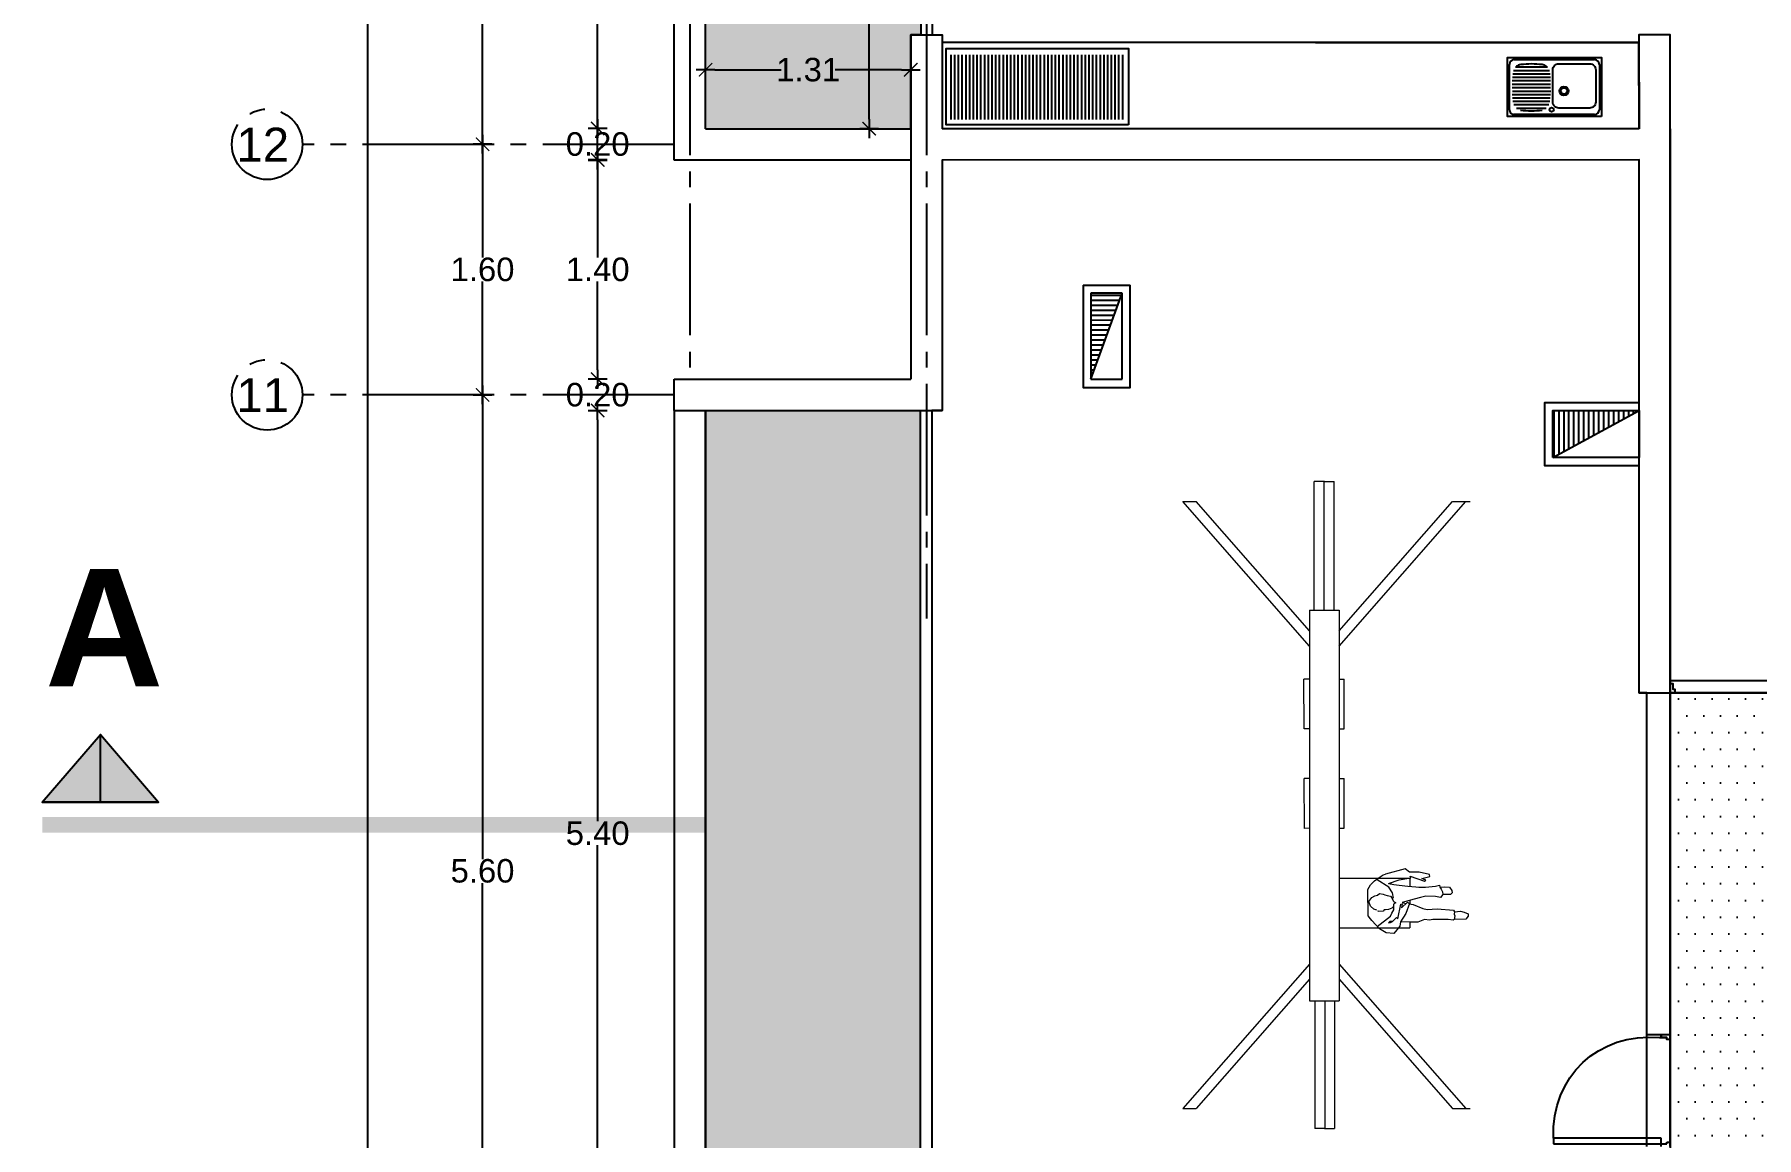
# Model space of a CAD drawing. Header units: millimetres. Extents: x 1217 to 2428, y 234 to 644.
# Drawn here: x 2373.88 to 2384.88, y 616.48 to 623.52 of the extents above; entities that cross this region are included whole.
import ezdxf

# ---------------------------------------------------------------- set-up
doc = ezdxf.new("R2010")
doc.units = ezdxf.units.MM
doc.linetypes.add('ACAD_ISO04W100', pattern=[30, 24, -3, 0, -3])
doc.linetypes.add('DASHDOTX2', pattern=[0.84, 0.4, -0.2, 0.04, -0.2])
doc.layers.get('0').update_dxf_attribs({"lineweight": 5})
doc.layers.add('0.05', color=9, linetype='Continuous', lineweight=5)
for name, color, linetype in [('0.1', 251, 'Continuous'), ('0.2', 2, 'Continuous'), ('0.3', 6, 'Continuous'), ('ARTEFACTOS', 4, 'Continuous'), ('cortes', 30, 'Continuous'), ('COTAS', 252, 'Continuous'), ('COTAS INTERIORES', 3, 'Continuous'), ('Ejes', 8, 'Continuous'), ('muros', 7, 'Continuous'), ('PUERTAS', 2, 'Continuous'), ('SHAFT', 3, 'Continuous')]:
    doc.layers.add(name, color=color, linetype=linetype)
doc.styles.add('INTERARQ', font='arial.ttf')
doc.styles.get("Standard").update_dxf_attribs({"font": 'arial.ttf'})
doc.dimstyles.new('ESCALA_1-50', dxfattribs={"dimtxt": 0.15, "dimasz": 0.06, "dimexe": 0.18, "dimexo": 0.0625, "dimgap": 0, "dimtad": 0, "dimtih": 1, "dimtoh": 1, "dimzin": 0, "dimdsep": 46, "dimtxsty": 'INTERARQ', "dimblk": 'DIMTICK', "dimcen": 0, "dimse1": 1, "dimse2": 1, "dimclrd": 256, "dimclre": 1, "dimclrt": 2, "dimadec": 0, "dimazin": 0, "dimtfac": 4.5, "dimtofl": 0, "dimtmove": 2, "dimatfit": 3, "dimldrblk": 'DIMTICK', "dimfxl": 1, "dimtolj": 1, "dimtzin": 0, "dimarcsym": 0})

# ---------------------------------------------------------------- blocks, each defined once
blk = doc.blocks.new('FGFGFGFG')
at = {"layer": 'PUERTAS'}
for p, q in [((381629.704, 7752655.458), (381629.661, 7752655.458)), ((381629.661, 7752655.458), (381629.661, 7752654.649)), ((381629.704, 7752654.638), (381629.704, 7752655.458)), ((381629.641, 7752654.638), (381629.661, 7752654.638)), ((381629.661, 7752654.649), (381629.661, 7752654.595)), ((381629.661, 7752654.638), (381629.704, 7752654.638)), ((381629.661, 7752654.595), (381629.674, 7752654.595)), ((381629.674, 7752654.595), (381629.674, 7752654.568)), ((381630.457, 7752654.595), (381630.47, 7752654.595)), ((381630.457, 7752654.568), (381630.457, 7752654.595)), ((381630.47, 7752654.595), (381630.47, 7752654.649)), ((381630.491, 7752654.638), (381630.47, 7752654.638)), ((381629.674, 7752654.568), (381629.641, 7752654.568)), ((381630.491, 7752654.568), (381630.457, 7752654.568))]:
    blk.add_line(p, q, dxfattribs=at)
at = {"layer": 'PUERTAS', "extrusion": (0, 0, -1)}
blk.add_ellipse((381629.574, 7752654.567), major_axis=(0.706, 0.668), ratio=0.836444, start_param=-0.755704, end_param=0.755704, dxfattribs=at)
blk = doc.blocks.new('A$C6AC27FCF')
for p, q in [((0.084, 0.216), (0.061, 0.222)), ((0.11, 0.197), (0.084, 0.216)), ((0.163, 0.16), (0.11, 0.197)), ((-0.564, 0.067), (-0.567, 0.045)), ((-0.567, 0.045), (-0.553, 0.03)), ((-0.541, 0.098), (-0.564, 0.067)), ((-0.553, 0.03), (-0.479, 0.031)), ((-0.496, 0.104), (-0.541, 0.098)), ((-0.451, 0.098), (-0.496, 0.104)), ((-0.479, 0.031), (-0.458, 0.001)), ((-0.458, 0.001), (-0.409, 0.013)), ((-0.448, 0.117), (-0.451, 0.098)), ((-0.409, 0.109), (-0.448, 0.117)), ((-0.316, 0.098), (-0.409, 0.109)), ((-0.409, 0.013), (-0.319, 0.016)), ((-0.319, 0.016), (-0.268, 0.002)), ((-0.253, 0.098), (-0.316, 0.098)), ((-0.268, 0.002), (-0.209, -0.015)), ((-0.226, 0.104), (-0.253, 0.098)), ((-0.15, 0.109), (-0.226, 0.104)), ((-0.068, 0.118), (-0.15, 0.109)), ((-0.017, 0.126), (-0.068, 0.118)), ((0.031, 0.133), (-0.017, 0.126)), ((0.203, 0.123), (0.163, 0.16)), ((0.228, 0.076), (0.203, 0.123)), ((0.225, -0.17), (0.228, 0.076)), ((-0.68, -0.136), (-0.719, -0.153)), ((-0.719, -0.153), (-0.719, -0.173)), ((-0.646, -0.127), (-0.68, -0.136)), ((-0.589, -0.133), (-0.646, -0.127)), ((-0.581, -0.117), (-0.589, -0.133)), ((-0.426, -0.105), (-0.581, -0.117)), ((-0.333, -0.111), (-0.426, -0.105)), ((-0.291, -0.102), (-0.333, -0.111)), ((-0.2, -0.065), (-0.291, -0.102)), ((-0.209, -0.015), (-0.096, -0.046)), ((-0.162, -0.058), (-0.2, -0.065)), ((-0.096, -0.046), (-0.135, -0.053)), ((-0.719, -0.173), (-0.696, -0.201)), ((-0.696, -0.201), (-0.587, -0.204)), ((-0.587, -0.204), (-0.576, -0.212)), ((-0.576, -0.212), (-0.53, -0.206)), ((-0.53, -0.206), (-0.462, -0.204)), ((-0.462, -0.204), (-0.386, -0.206)), ((-0.386, -0.206), (-0.353, -0.212)), ((-0.353, -0.212), (-0.307, -0.204)), ((-0.307, -0.204), (-0.245, -0.229)), ((-0.245, -0.229), (-0.166, -0.229)), ((-0.166, -0.229), (-0.09, -0.226)), ((-0.09, -0.226), (-0.081, -0.226)), ((0.053, -0.33), (0.118, -0.294)), ((0.118, -0.294), (0.189, -0.215)), ((0.189, -0.215), (0.203, -0.198)), ((0.203, -0.198), (0.225, -0.17)), ((-0.017, -0.336), (0.053, -0.33))]:
    blk.add_line(p, q)
for points in [[(0.031, 0.133), (-0.069, 0.17), (-0.179, 0.187), (-0.173, 0.204), (-0.306, 0.156), (-0.318, 0.164), (-0.282, 0.18), (-0.358, 0.2), (-0.355, 0.22), (-0.257, 0.241), (-0.165, 0.24), (-0.124, 0.272), (0.061, 0.222)], [(-0.014, -0.003), (-0.006, 0.045), (0.028, 0.098), (0.138, 0.168)], [(-0.451, 0.098), (-0.465, 0.08), (-0.475, 0.056), (-0.479, 0.031)], [(0.141, -0.116), (0.172, -0.108), (0.203, -0.08), (0.217, -0.037), (0.189, 0.002), (0.161, 0.019), (0.135, 0.025), (0.118, 0.039), (0.084, 0.033), (0.068, 0.028), (0.045, 0.022), (0.014, 0.016), (0, -0.001), (-0.011, -0.029), (-0.017, -0.037), (-0.037, -0.049), (-0.014, -0.06), (-0.014, -0.082), (0, -0.099), (0.034, -0.111), (0.062, -0.113), (0.073, -0.113), (0.084, -0.127), (0.13, -0.13), (0.132, -0.122)], [(-0.589, -0.133), (-0.585, -0.155), (-0.592, -0.17), (-0.587, -0.204)], [(0.013, -0.234), (-0.004, -0.225), (-0.043, -0.187), (-0.054, -0.2), (-0.083, -0.062), (-0.097, -0.056), (-0.091, -0.095), (-0.148, -0.041), (-0.164, -0.054), (-0.13, -0.149), (-0.081, -0.226), (-0.074, -0.268), (-0.017, -0.336)], [(0.139, -0.27), (0.014, -0.175), (0, -0.144), (-0.017, -0.113), (-0.017, -0.082)], [(-0.004, -0.225), (0.02, -0.223), (0.034, -0.237), (0.034, -0.237), (0.013, -0.234)]]:
    blk.add_lwpolyline(points)
blk = doc.blocks.new('columpio')
at = {"layer": '0.05'}
for p, q in [((2396.896, 1085.119), (2396.806, 1085.119)), ((2396.896, 1085.119), (2396.806, 1085.119)), ((2396.896, 1085.119), (2396.806, 1085.119)), ((2396.806, 1083.909), (2396.806, 1085.119)), ((2396.896, 1085.119), (2396.994, 1085.119)), ((2396.9, 1083.909), (2396.9, 1085.119)), ((2396.994, 1083.909), (2396.994, 1085.119)), ((2396.994, 1083.909), (2396.994, 1085.119)), ((2395.688, 1084.931), (2395.524, 1084.931)), ((2396.756, 1083.57), (2395.564, 1084.931)), ((2396.756, 1083.713), (2395.688, 1084.931)), ((2397.037, 1083.57), (2398.229, 1084.931)), ((2397.037, 1083.713), (2398.105, 1084.931)), ((2398.229, 1084.931), (2398.105, 1084.931)), ((2396.756, 1083.909), (2396.756, 1080.228)), ((2397.037, 1083.909), (2396.756, 1083.909)), ((2397.037, 1083.909), (2397.037, 1080.228)), ((2396.756, 1083.259), (2396.709, 1083.259)), ((2396.709, 1082.791), (2396.709, 1083.259)), ((2397.042, 1083.259), (2397.089, 1083.259)), ((2397.087, 1082.79), (2397.089, 1083.259)), ((2396.756, 1082.791), (2396.709, 1082.791)), ((2397.04, 1082.79), (2397.087, 1082.79)), ((2396.756, 1082.322), (2396.709, 1082.322)), ((2396.709, 1081.853), (2396.709, 1082.322)), ((2397.039, 1082.321), (2397.086, 1082.321)), ((2397.084, 1081.852), (2397.086, 1082.321)), ((2396.756, 1081.853), (2396.709, 1081.853)), ((2397.037, 1081.853), (2397.084, 1081.852)), ((2396.092, 1081.384), (2396.092, 1081.307)), ((2396.756, 1081.384), (2396.097, 1081.384)), ((2396.271, 1081.34), (2396.271, 1081.33)), ((2396.092, 1081.174), (2396.092, 1081.14)), ((2396.092, 1080.97), (2396.092, 1080.916)), ((2396.2, 1080.916), (2396.092, 1080.916)), ((2396.756, 1080.916), (2396.2, 1080.916)), ((2396.271, 1080.976), (2396.271, 1080.967)), ((2396.756, 1080.574), (2395.564, 1079.213)), ((2397.037, 1080.574), (2398.229, 1079.213)), ((2396.756, 1080.431), (2395.688, 1079.213)), ((2397.037, 1080.431), (2398.105, 1079.213)), ((2397.037, 1080.228), (2396.756, 1080.228)), ((2396.8, 1080.228), (2396.8, 1079.025)), ((2396.893, 1080.228), (2396.893, 1079.025)), ((2396.987, 1080.228), (2396.987, 1079.025)), ((2395.688, 1079.213), (2395.524, 1079.213)), ((2398.229, 1079.213), (2398.105, 1079.213)), ((2396.896, 1079.025), (2396.8, 1079.025)), ((2396.896, 1079.025), (2396.8, 1079.025)), ((2396.896, 1079.025), (2396.987, 1079.025))]:
    blk.add_line(p, q, dxfattribs=at)
blk.add_blockref('A$C6AC27FCF', (2396.26, 1081.199), dxfattribs=at)
blk = doc.blocks.new('DIMTICK')
at = {"color": 1}
for p, q in [((-1, 0), (1, 0)), ((0, 1), (0, -1))]:
    blk.add_line(p, q, dxfattribs=at)
at = {"color": 3, "const_width": 0.141}
blk.add_lwpolyline([(0.71, 0.71), (-0.71, -0.71)], dxfattribs=at)
blk = doc.blocks.new('*D1347')
at = {"layer": 'COTAS', "lineweight": -2, "ltscale": 3, "transparency": 16777216}
for p, q in [((2377.477, 621.382), (2377.477, 621.442)), ((2377.477, 621.062), (2377.477, 621.002))]:
    blk.add_line(p, q, dxfattribs=at)
at = {"layer": 'Defpoints', "color": 0, "ltscale": 3, "transparency": 16777216}
for p in [(2377.477, 621.322), (2377.966, 621.322, 0), (2377.966, 621.122, 0)]:
    blk.add_point(p, dxfattribs=at)
at = {"layer": 'COTAS', "lineweight": -2, "ltscale": 3, "transparency": 16777216, "xscale": 0.06, "yscale": 0.06, "zscale": 0.06}
for p, rotation in [((2377.477, 621.322), 270), ((2377.477, 621.122), 90)]:
    blk.add_blockref('DIMTICK', p, dxfattribs=dict(at, rotation=rotation))
at = {"layer": 'COTAS', "color": 2, "ltscale": 3, "transparency": 16777216, "insert": (2377.477, 621.222), "char_height": 0.15, "attachment_point": 5, "style": 'INTERARQ'}
blk.add_mtext('\\A1;0.20', dxfattribs=at)
blk = doc.blocks.new('*D1348')
at = {"layer": 'COTAS', "lineweight": -2, "ltscale": 3, "transparency": 16777216}
for p, q in [((2377.477, 622.661), (2377.477, 622.098)), ((2377.477, 621.382), (2377.477, 621.945))]:
    blk.add_line(p, q, dxfattribs=at)
at = {"layer": 'Defpoints', "color": 0, "ltscale": 3, "transparency": 16777216}
for p in [(2377.477, 622.721), (2379.476, 622.721, 0), (2377.966, 621.322, 0)]:
    blk.add_point(p, dxfattribs=at)
at = {"layer": 'COTAS', "lineweight": -2, "ltscale": 3, "transparency": 16777216, "xscale": 0.06, "yscale": 0.06, "zscale": 0.06}
for p, rotation in [((2377.477, 622.721), 90), ((2377.477, 621.322), 270)]:
    blk.add_blockref('DIMTICK', p, dxfattribs=dict(at, rotation=rotation))
at = {"layer": 'COTAS', "color": 2, "ltscale": 3, "transparency": 16777216, "insert": (2377.477, 622.022), "char_height": 0.15, "attachment_point": 5, "style": 'INTERARQ'}
blk.add_mtext('\\A1;1.40', dxfattribs=at)
blk = doc.blocks.new('*D1349')
at = {"layer": 'COTAS', "lineweight": -2, "ltscale": 3, "transparency": 16777216}
for p, q in [((2377.477, 622.982), (2377.477, 623.042)), ((2377.477, 622.662), (2377.477, 622.602))]:
    blk.add_line(p, q, dxfattribs=at)
at = {"layer": 'Defpoints', "color": 0, "ltscale": 3, "transparency": 16777216}
for p in [(2377.477, 622.922), (2378.166, 622.922), (2377.966, 622.722)]:
    blk.add_point(p, dxfattribs=at)
at = {"layer": 'COTAS', "lineweight": -2, "ltscale": 3, "transparency": 16777216, "xscale": 0.06, "yscale": 0.06, "zscale": 0.06}
for p, rotation in [((2377.477, 622.922), 270), ((2377.477, 622.722), 90)]:
    blk.add_blockref('DIMTICK', p, dxfattribs=dict(at, rotation=rotation))
at = {"layer": 'COTAS', "color": 2, "ltscale": 3, "transparency": 16777216, "insert": (2377.477, 622.822), "char_height": 0.15, "attachment_point": 5, "style": 'INTERARQ'}
blk.add_mtext('\\A1;0.20', dxfattribs=at)
blk = doc.blocks.new('*D1351')
at = {"layer": 'COTAS', "lineweight": -2, "ltscale": 3, "transparency": 16777216}
for p, q in [((2376.742, 625.365), (2376.742, 624.2)), ((2376.742, 622.882), (2376.742, 624.047))]:
    blk.add_line(p, q, dxfattribs=at)
at = {"layer": 'Defpoints', "color": 0, "ltscale": 3, "transparency": 16777216}
for p in [(2377.966, 625.425), (2376.742, 622.822), (2377.966, 622.822, 0)]:
    blk.add_point(p, dxfattribs=at)
at = {"layer": 'COTAS', "lineweight": -2, "ltscale": 3, "transparency": 16777216, "xscale": 0.06, "yscale": 0.06, "zscale": 0.06}
for p, rotation in [((2376.742, 625.425), 90), ((2376.742, 622.822), 270)]:
    blk.add_blockref('DIMTICK', p, dxfattribs=dict(at, rotation=rotation))
at = {"layer": 'COTAS', "color": 2, "ltscale": 3, "transparency": 16777216, "insert": (2376.742, 624.123), "char_height": 0.15, "attachment_point": 5, "style": 'INTERARQ'}
blk.add_mtext('\\A1;2.60', dxfattribs=at)
blk = doc.blocks.new('*D1352')
at = {"layer": 'COTAS', "lineweight": -2, "ltscale": 3, "transparency": 16777216}
for p, q in [((2376.742, 622.762), (2376.742, 622.098)), ((2376.742, 621.282), (2376.742, 621.945))]:
    blk.add_line(p, q, dxfattribs=at)
at = {"layer": 'Defpoints', "color": 0, "ltscale": 3, "transparency": 16777216}
for p in [(2377.966, 622.822, 0), (2376.742, 621.222), (2377.966, 621.222)]:
    blk.add_point(p, dxfattribs=at)
at = {"layer": 'COTAS', "lineweight": -2, "ltscale": 3, "transparency": 16777216, "xscale": 0.06, "yscale": 0.06, "zscale": 0.06}
for p, rotation in [((2376.742, 622.822), 90), ((2376.742, 621.222), 270)]:
    blk.add_blockref('DIMTICK', p, dxfattribs=dict(at, rotation=rotation))
at = {"layer": 'COTAS', "color": 2, "ltscale": 3, "transparency": 16777216, "insert": (2376.742, 622.022), "char_height": 0.15, "attachment_point": 5, "style": 'INTERARQ'}
blk.add_mtext('\\A1;1.60', dxfattribs=at)
blk = doc.blocks.new('*D1353')
at = {"layer": 'COTAS', "lineweight": -2, "ltscale": 3, "transparency": 16777216}
for p, q in [((2376.742, 621.162), (2376.742, 618.259)), ((2376.742, 615.685), (2376.742, 618.106))]:
    blk.add_line(p, q, dxfattribs=at)
at = {"layer": 'Defpoints', "color": 0, "ltscale": 3, "transparency": 16777216}
for p in [(2377.966, 621.222), (2376.742, 615.625), (2377.966, 615.625)]:
    blk.add_point(p, dxfattribs=at)
at = {"layer": 'COTAS', "lineweight": -2, "ltscale": 3, "transparency": 16777216, "xscale": 0.06, "yscale": 0.06, "zscale": 0.06}
for p, rotation in [((2376.742, 621.222), 90), ((2376.742, 615.625), 270)]:
    blk.add_blockref('DIMTICK', p, dxfattribs=dict(at, rotation=rotation))
at = {"layer": 'COTAS', "color": 2, "ltscale": 3, "transparency": 16777216, "insert": (2376.742, 618.183), "char_height": 0.15, "attachment_point": 5, "style": 'INTERARQ'}
blk.add_mtext('\\A1;5.60', dxfattribs=at)
blk = doc.blocks.new('*D1377')
at = {"layer": 'COTAS', "lineweight": -2, "ltscale": 3, "transparency": 16777216}
for p, q in [((2377.477, 621.062), (2377.477, 618.5)), ((2377.477, 615.784), (2377.477, 618.347))]:
    blk.add_line(p, q, dxfattribs=at)
at = {"layer": 'Defpoints', "color": 0, "ltscale": 3, "transparency": 16777216}
for p in [(2377.477, 621.122), (2377.966, 621.122), (2379.676, 615.724, 0)]:
    blk.add_point(p, dxfattribs=at)
at = {"layer": 'COTAS', "lineweight": -2, "ltscale": 3, "transparency": 16777216, "xscale": 0.06, "yscale": 0.06, "zscale": 0.06}
for p, rotation in [((2377.477, 621.122), 90), ((2377.477, 615.724), 270)]:
    blk.add_blockref('DIMTICK', p, dxfattribs=dict(at, rotation=rotation))
at = {"layer": 'COTAS', "color": 2, "ltscale": 3, "transparency": 16777216, "insert": (2377.477, 618.423), "char_height": 0.15, "attachment_point": 5, "style": 'INTERARQ'}
blk.add_mtext('\\A1;5.40', dxfattribs=at)
blk = doc.blocks.new('*D1391')
at = {"layer": 'COTAS', "lineweight": -2, "ltscale": 3, "transparency": 16777216}
for p, q in [((2376.007, 628.596), (2376.007, 614.018)), ((2376.007, 599.286), (2376.007, 613.864))]:
    blk.add_line(p, q, dxfattribs=at)
at = {"layer": 'Defpoints', "color": 0, "ltscale": 3, "transparency": 16777216}
for p in [(2376.007, 628.656), (2377.966, 628.656, 0), (2377.966, 599.226, 0)]:
    blk.add_point(p, dxfattribs=at)
at = {"layer": 'COTAS', "lineweight": -2, "ltscale": 3, "transparency": 16777216, "xscale": 0.06, "yscale": 0.06, "zscale": 0.06}
for p, rotation in [((2376.007, 628.656), 90), ((2376.007, 599.226), 270)]:
    blk.add_blockref('DIMTICK', p, dxfattribs=dict(at, rotation=rotation))
at = {"layer": 'COTAS', "color": 2, "ltscale": 3, "transparency": 16777216, "insert": (2376.007, 613.941), "char_height": 0.15, "attachment_point": 5, "style": 'INTERARQ'}
blk.add_mtext('\\A1;29.43', dxfattribs=at)
blk = doc.blocks.new('*D1545')
at = {"layer": 'COTAS INTERIORES', "lineweight": -2, "ltscale": 3, "transparency": 16777216}
for p, q in [((2378.226, 623.297), (2378.648, 623.297)), ((2379.416, 623.297), (2378.994, 623.297))]:
    blk.add_line(p, q, dxfattribs=at)
at = {"layer": 'Defpoints', "color": 0, "ltscale": 3, "transparency": 16777216}
for p in [(2379.476, 623.297), (2378.166, 622.921, 0), (2379.476, 622.921, 0)]:
    blk.add_point(p, dxfattribs=at)
at = {"layer": 'COTAS INTERIORES', "lineweight": -2, "ltscale": 3, "transparency": 16777216, "xscale": 0.06, "yscale": 0.06, "zscale": 0.06, "rotation": 180}
blk.add_blockref('DIMTICK', (2378.166, 623.297), dxfattribs=at)
at = {"layer": 'COTAS INTERIORES', "lineweight": -2, "ltscale": 3, "transparency": 16777216, "xscale": 0.06, "yscale": 0.06, "zscale": 0.06}
blk.add_blockref('DIMTICK', (2379.476, 623.297), dxfattribs=at)
at = {"layer": 'COTAS INTERIORES', "color": 2, "ltscale": 3, "transparency": 16777216, "insert": (2378.821, 623.297), "char_height": 0.15, "attachment_point": 5, "style": 'INTERARQ'}
blk.add_mtext('\\A1;1.31', dxfattribs=at)
blk = doc.blocks.new('*D1537')
at = {"layer": 'COTAS INTERIORES', "lineweight": -2, "ltscale": 3, "transparency": 16777216}
for p, q in [((2379.21, 628.396), (2379.21, 625.765)), ((2379.21, 622.981), (2379.21, 625.612))]:
    blk.add_line(p, q, dxfattribs=at)
at = {"layer": 'Defpoints', "color": 0, "ltscale": 3, "transparency": 16777216}
for p in [(2379.21, 628.456), (2379.476, 628.456, 0), (2379.476, 622.921, 0)]:
    blk.add_point(p, dxfattribs=at)
at = {"layer": 'COTAS INTERIORES', "lineweight": -2, "ltscale": 3, "transparency": 16777216, "xscale": 0.06, "yscale": 0.06, "zscale": 0.06}
for p, rotation in [((2379.21, 628.456), 90), ((2379.21, 622.921), 270)]:
    blk.add_blockref('DIMTICK', p, dxfattribs=dict(at, rotation=rotation))
at = {"layer": 'COTAS INTERIORES', "color": 2, "ltscale": 3, "transparency": 16777216, "insert": (2379.21, 625.689), "char_height": 0.15, "attachment_point": 5, "style": 'INTERARQ'}
blk.add_mtext('\\A1;5.54', dxfattribs=at)
blk = doc.blocks.new('LAVPLATO')
at = {"layer": 'ARTEFACTOS'}
for p, q in [((-0.383, -0.443), (-0.383, -0.057)), ((-0.343, -0.017), (0.343, -0.017)), ((0.039, -0.126), (0.353, -0.126)), ((0.046, -0.097), (0.346, -0.097)), ((0.069, -0.068), (0.323, -0.068)), ((0.383, -0.057), (0.383, -0.443)), ((0.031, -0.212), (0.357, -0.212)), ((0.032, -0.242), (0.358, -0.242)), ((0.032, -0.272), (0.358, -0.272)), ((0.034, -0.184), (0.358, -0.184)), ((0.036, -0.155), (0.356, -0.155)), ((0.033, -0.302), (0.358, -0.302)), ((0.034, -0.331), (0.356, -0.331)), ((0.034, -0.331), (0.356, -0.331)), ((0.037, -0.36), (0.354, -0.36)), ((0.037, -0.36), (0.354, -0.36)), ((0.042, -0.389), (0.349, -0.389)), ((0.059, -0.418), (0.332, -0.418)), ((0.343, -0.483), (-0.343, -0.483))]:
    blk.add_line(p, q, dxfattribs=at)
blk.add_lwpolyline([(-0.4, 0), (0.4, 0), (0.4, -0.5), (-0.4, -0.5)], close=True, dxfattribs=at)
blk.add_lwpolyline([(-0.302, -0.071), (-0.037, -0.071, -0.414214), (0.013, -0.121), (0.013, -0.397, -0.414214), (-0.037, -0.447), (-0.302, -0.447, -0.414214), (-0.352, -0.397), (-0.352, -0.121, -0.414214)], format="xyb", close=True, dxfattribs=at)
for centre, radius in [((0.023, -0.057), 0.0175), ((-0.082, -0.217), 0.038), ((-0.082, -0.217), 0.0275)]:
    blk.add_circle(centre, radius, dxfattribs=at)
for centre, radius, start, end in [((-0.343, -0.057), 0.04, 90, 180), ((0.196, -0.798), 0.75, 83.0207, 96.9793), ((0.343, -0.057), 0.04, 360, 90), ((0.113, -0.366), 0.075, 233.5695, 263.0207), ((0.277, -0.366), 0.075, 276.9793, 306.4305), ((-0.343, -0.443), 0.04, 180, 270), ((0.195, 0.304), 0.75, 263.0207, 276.9793), ((0.343, -0.443), 0.04, 270, 360)]:
    blk.add_arc(centre, radius, start, end, dxfattribs=at)
blk = doc.blocks.new('*D1527')
at = {"layer": '0.1', "lineweight": -2, "ltscale": 3, "transparency": 16777216}
for p, q in [((2377.477, 627.096), (2377.477, 625.016)), ((2377.477, 622.782), (2377.477, 624.862))]:
    blk.add_line(p, q, dxfattribs=at)
at = {"layer": 'Defpoints', "color": 0, "ltscale": 3, "transparency": 16777216}
for p in [(2377.477, 627.156), (2379.537, 627.156, 0), (2377.966, 622.722, 0)]:
    blk.add_point(p, dxfattribs=at)
at = {"layer": '0.1', "lineweight": -2, "ltscale": 3, "transparency": 16777216, "xscale": 0.06, "yscale": 0.06, "zscale": 0.06}
for p, rotation in [((2377.477, 627.156), 90), ((2377.477, 622.722), 270)]:
    blk.add_blockref('DIMTICK', p, dxfattribs=dict(at, rotation=rotation))
at = {"layer": '0.1', "color": 2, "ltscale": 3, "transparency": 16777216, "insert": (2377.477, 624.939), "char_height": 0.15, "attachment_point": 5, "style": 'INTERARQ'}
blk.add_mtext('\\A1;4.43', dxfattribs=at)

msp = doc.modelspace()

# ---------------------------------------------------------------- hatches: boundary and pattern name
at = {"layer": '0.1', "ltscale": 3}
h = msp.add_hatch(dxfattribs=at)
h.set_pattern_fill('TEXTURE', color=256, scale=0.25, pattern_type=2)
h.set_pattern_definition([(0, (-121.64268, -347.84415), (0.11, 0.19), [0.01, -0.1675, 0.0075, -0.0725, 0.015, -0.1775]), (10, (-121.69018, -347.74165), (0.067230114, 0.237786904), [0.0175, -0.0425, 0.0225, -0.1325, 0.0125, -0.165]), (20, (-121.71518, -347.82165), (0.1112257946, 0.184146878), [0.02, -0.1375, 0.0175, -0.1025, 0.0125, -0.08]), (30, (-121.64268, -347.83665), (-0.018307714, 0.21170989), [0.0125, -0.0825, 0.01, -0.1225, 0.0075, -0.1625]), (40, (-121.71268, -347.78165), (0.028196598, 0.1803086295), [0.01, -0.11, 0.0075, -0.07, 0.02, -0.1275]), (50, (-121.67518, -347.87165), (-0.066873221, 0.196444578), [0.005, -0.0925, 0.0125, -0.1525, 0.015, -0.0775]), (60, (-121.66768, -347.85415), (-0.082894192, 0.186423048), [0.0125, -0.1025, 0.005, -0.12, 0.01, -0.0925]), (70, (-121.69518, -347.88415), (-0.091576892, 0.1796557065), [0.0075, -0.0475, 0.015, -0.08, 0.01, -0.11]), (80, (-121.68268, -347.73665), (-0.173804453, 0.137266209), [0.0175, -0.11, 0.0075, -0.13, 0.015, -0.1225]), (90, (-121.66768, -347.84415), (-0.22, 0.0925), [0.015, -0.0775, 0.01, -0.1525, 0.005, -0.155]), (100, (-121.70768, -347.76665), (-0.206642882, 0.120954409), [0.0175, -0.0975, 0.015, -0.08, 0.0175, -0.1825]), (110, (-121.72518, -347.90915), (-0.200366951, 0.068075949), [0.02, -0.065, 0.01, -0.1325, 0.015, -0.145]), (120, (-121.79268, -347.87915), (-0.238874954, 0.023743557), [0.0125, -0.1675, 0.015, -0.0775, 0.0175, -0.1025]), (130, (-121.73768, -347.93415), (-0.232589806, 0.059388401), [0.0075, -0.055, 0.01, -0.1075, 0.02, -0.14]), (140, (-121.81268, -347.73415), (-0.18383071, -0.02850474), [0.015, -0.09, 0.0175, -0.0775, 0.01, -0.105]), (150, (-121.60518, -347.94915), (-0.170687477, -0.100639382), [0.01, -0.07, 0.02, -0.155, 0.0175, -0.1425]), (160, (-121.77018, -347.80915), (-0.198250895, -0.135357241), [0.015, -0.105, 0.0125, -0.095, 0.01, -0.1525]), (170, (-121.75518, -347.86915), (-0.179703373, -0.140935971), [0.0225, -0.0825, 0.015, -0.1125, 0.02, -0.11])])
h.paths.add_polyline_path([(2379.53715, 608.32742), (2378.16619, 608.32742), (2378.16619, 599.42578), (2383.3059, 599.42578), (2383.3059, 600.7127), (2381.986, 600.7127), (2381.98601, 602.99767), (2379.47618, 602.99767), (2379.47618, 603.51008), (2379.53713, 603.51008)])
h.paths.add_polyline_path([(2379.53607, 610.12689), (2378.16619, 610.12689), (2378.16619, 615.5242), (2379.53607, 615.5242)])
h.paths.add_polyline_path([(2379.53607, 615.72422), (2378.16619, 615.72422), (2378.16619, 621.12154), (2379.53607, 621.12154)])
h.paths.add_polyline_path([(2384.92593, 628.45628), (2391.8856, 628.45628), (2391.88566, 621.16351), (2390.62072, 621.16349), (2390.62082, 627.15627), (2384.92593, 627.15627), (2384.92593, 627.55709), (2385.22558, 627.55709), (2385.22558, 628.30621), (2384.92593, 628.30621)])
edge = h.paths.add_edge_path()
edge.add_line((2391.88566, 610.08492), (2390.74572, 610.08491))
edge.add_line((2390.74572, 610.08491), (2390.74573, 609.33496))
edge.add_line((2390.74573, 609.33496), (2390.62072, 609.33496))
edge.add_line((2390.62072, 609.33496), (2390.62074, 602.99767))
edge.add_line((2390.62074, 602.99767), (2390.17571, 602.99767))
edge.add_line((2390.17571, 602.99767), (2390.17571, 602.33858))
edge.add_line((2390.17571, 602.33858), (2390.15071, 602.33858))
edge.add_line((2390.15071, 602.33858), (2390.15071, 600.71271))
edge.add_line((2390.15071, 600.71271), (2386.34595, 600.71271))
edge.add_line((2386.34595, 600.71271), (2386.34601, 599.42575))
edge.add_line((2386.34601, 599.42575), (2391.8856, 599.42575))
edge.add_line((2391.8856, 599.42575), (2391.88554, 610.08492))
h.paths.add_polyline_path([(2379.53713, 627.15627), (2384.72594, 627.15627), (2384.72593, 627.55709), (2384.42629, 627.55709), (2384.42629, 628.30621), (2384.72593, 628.30621), (2384.72594, 628.45627), (2378.16619, 628.45627), (2378.16619, 622.92101), (2379.4762, 622.92101), (2379.4762, 623.52101), (2379.5396, 623.52101)])
h = msp.add_hatch(dxfattribs=at)
h.set_pattern_fill('DOTS', color=256, scale=0.0675)
h.set_pattern_definition([(0, (1186.69222, -211.82304), (0.053578128, 0.107156256), [0, -0.107156256])])
h.paths.add_polyline_path([(2385.52661, 619.32071), (2384.32475, 619.32071), (2384.32474, 611.92741), (2385.52667, 611.92736), (2385.52667, 612.12407), (2391.88566, 612.12259), (2391.88667, 616.22403), (2389.76667, 616.22403), (2389.76667, 614.12403), (2385.52667, 614.12403)])
at = {"layer": 'ARTEFACTOS'}
h = msp.add_hatch(dxfattribs=at)
h.set_pattern_fill('ANSI31', color=256, scale=0.0075, angle=945, style=0)
h.set_pattern_definition([(270, (-283995.805438, 5815292.469015), (-0.02381146125063, 2e-17), [])])
h.paths.add_polyline_path([(2379.7208, 622.97988), (2380.84575, 622.97988), (2380.84575, 623.39237), (2379.7208, 623.39237)])
at = {"layer": 'cortes', "ltscale": 3}
h = msp.add_hatch(color=256, dxfattribs=at)
h.dxf.hatch_style = 1
h.paths.add_polyline_path([(2374.30245, 619.05338), (2374.6738, 618.62294), (2374.30245, 618.62294)])
h.paths.add_polyline_path([(2374.30245, 619.05338), (2374.30245, 618.62294), (2373.9311, 618.62294)])
at = {"layer": 'SHAFT', "linetype": 'ByBlock'}
h = msp.add_hatch(dxfattribs=at)
h.set_pattern_fill('ANSI31', color=256, scale=0.01, angle=-405, style=0)
h.set_pattern_definition([(180, (7755383.707958, -380908.95945), (-6e-17, -0.03174861733463), [])])
h.paths.add_polyline_path([(2380.82604, 621.87138), (2380.62613, 621.32157), (2380.62613, 621.6706), (2380.62613, 621.8712)])
at = {"layer": 'SHAFT'}
h = msp.add_hatch(dxfattribs=at)
h.set_pattern_fill('ANSI31', color=256, scale=0.01, angle=-315, style=0)
h.set_pattern_definition([(90, (-7750624.898043, 382161.381723), (-0.03174861500004, 8e-17), [])])
h.paths.add_polyline_path([(2383.57568, 621.12154), (2383.5757, 620.82161), (2384.1255, 621.12154)])

# ---------------------------------------------------------------- linework, layer by layer
at = {"layer": '0.1', "ltscale": 3, "elevation": 0}
for points in [[(2384.32497, 622.92102), (2384.32501, 619.37938), (2384.34193, 619.37938), (2384.34193, 619.37938), (2384.34193, 619.34327), (2384.35322, 619.34327), (2384.35322, 619.32071), (2385.00928, 619.3207), (2385.52689, 619.32071), (2385.52689, 619.97401), (2385.72688, 619.97401), (2385.72688, 619.32407), (2388.1117, 619.32408), (2389.44589, 619.32408), (2389.44589, 619.92388), (2389.74579, 619.92388), (2389.74579, 619.32403), (2390.54572, 619.32403), (2390.54573, 623.63634), (2388.16091, 623.63634), (2388.1609, 624.12382), (2387.39592, 624.12382)], [(2382.06101, 623.47102), (2384.12505, 623.47102), (2384.12588, 622.92102)], [(2384.32501, 616.45157), (2384.32501, 617.10764), (2384.30246, 617.10764), (2384.30246, 617.11892), (2384.26635, 617.11892), (2384.26635, 617.13584), (2384.17503, 617.13584), (2384.17503, 619.32071), (2384.12553, 619.32071), (2384.12568, 620.76911), (2383.5232, 620.76911), (2383.52321, 621.1741), (2384.12572, 621.17404), (2384.12588, 622.72103), (2379.67619, 622.72102), (2379.67619, 621.12154), (2379.61107, 621.12154), (2379.61107, 615.72422)], [(2385.52661, 619.32071), (2384.32475, 619.32071), (2384.32474, 611.92741), (2385.52667, 611.92736), (2385.52667, 612.12407), (2391.88566, 612.12259), (2391.88667, 616.22403), (2389.76667, 616.22403), (2389.76667, 614.12403), (2385.52667, 614.12403), (2385.52661, 619.32071)]]:
    msp.add_lwpolyline(points, dxfattribs=at)
msp.add_lwpolyline([(2379.53607, 615.72422), (2378.16619, 615.72422), (2378.16619, 621.12154), (2379.53607, 621.12154)], close=True, dxfattribs=at)
at = {"layer": '0.1', "color": 5, "ltscale": 3, "elevation": 0}
for points in [[(2384.32474, 619.32075), (2385.52667, 619.32075), (2385.52667, 619.39575), (2384.32474, 619.39573), (2384.32474, 619.32071)], [(2384.17475, 616.42324), (2384.17475, 619.32071)], [(2384.17503, 617.13584), (2384.17503, 619.32071)], [(2384.32475, 616.42324), (2384.32475, 619.32071)], [(2384.32503, 617.13584), (2384.32503, 619.32071)], [(2384.32503, 617.13584), (2384.17503, 617.13584)]]:
    msp.add_lwpolyline(points, dxfattribs=at)
at = {"layer": '0.2'}
for p, q in [((2378.16619, 622.92101, 0), (2379.4762, 622.92101, 0)), ((2379.4762, 622.72102, 0), (2377.9662, 622.72102, 0)), ((2377.9662, 621.12154, 0), (2377.9662, 615.72422, 0)), ((2378.16619, 621.12154, 0), (2378.16619, 615.72422, 0))]:
    msp.add_line(p, q, dxfattribs=at)
at = {"layer": '0.2', "color": 1}
for p, q in [((2379.53607, 621.12154, 0), (2379.53607, 615.72422, 0)), ((2379.61107, 621.12154, 0), (2379.61107, 615.72422, 0))]:
    msp.add_line(p, q, dxfattribs=at)
at = {"layer": '0.2', "elevation": 0}
for points in [[(2377.9662, 622.72102), (2377.9662, 628.65627), (2384.82594, 628.65627)], [(2378.16619, 622.92101), (2378.16619, 628.45627), (2384.72594, 628.45627)]]:
    msp.add_lwpolyline(points, dxfattribs=at)
at = {"layer": '0.2', "color": 1, "elevation": 0}
for points in [[(2379.53778, 627.15627), (2379.5396, 623.52101), (2379.4762, 623.52101), (2379.4762, 622.92101)], [(2379.61213, 627.08192), (2379.61214, 623.52101)]]:
    msp.add_lwpolyline(points, dxfattribs=at)
at = {"layer": '0.3'}
for p, q in [((2380.62613, 621.8712, 0), (2380.62613, 621.32157, 0)), ((2380.82604, 621.32157, 0), (2380.82604, 621.87138, 0))]:
    msp.add_line(p, q, dxfattribs=at)
at = {"layer": '0.3', "elevation": 0}
for points in [[(2380.57613, 621.9212), (2380.87604, 621.92137)], [(2380.57613, 621.9212), (2380.57613, 621.26908), (2380.87604, 621.26908), (2380.87604, 621.92137)], [(2380.82604, 621.87138), (2380.62613, 621.87138)], [(2380.62613, 621.32157), (2380.82604, 621.32157)], [(2384.12568, 620.76911), (2383.5232, 620.76911), (2383.52321, 621.1741), (2384.12572, 621.17404)]]:
    msp.add_lwpolyline(points, dxfattribs=at)
msp.add_lwpolyline([(2383.5757, 620.82161), (2383.57571, 621.1216), (2384.12553, 621.12154), (2384.12552, 620.82161)], close=True, dxfattribs=at)
at = {"layer": 'ARTEFACTOS', "elevation": 0}
msp.add_lwpolyline([(2384.12588, 622.92102), (2384.12505, 623.47102), (2379.67619, 623.47101)], dxfattribs=at)
msp.add_lwpolyline([(2380.86626, 622.94602), (2379.70119, 622.94601), (2379.70119, 623.43349), (2380.86626, 623.4335)], close=True, dxfattribs=at)
at = {"layer": 'cortes', "ltscale": 3, "elevation": 0}
msp.add_lwpolyline([(2373.9311, 618.62294), (2374.6738, 618.62294), (2374.30245, 618.62294), (2374.30245, 619.05338), (2374.6738, 618.62294), (2373.9311, 618.62294), (2374.30245, 619.05338)], dxfattribs=at)
at = {"layer": 'cortes', "color": 1, "linetype": 'DASHDOTX2', "ltscale": 1.5, "const_width": 0.1, "elevation": 0}
msp.add_lwpolyline([(2378.44805, 618.47685), (2373.9311, 618.47685), (2373.9311, 618.47685)], dxfattribs=at)
at = {"layer": 'Ejes', "linetype": 'ACAD_ISO04W100', "ltscale": 0.035, "elevation": 0}
for points in [[(2378.06621, 631.6424), (2378.06621, 621.39329)], [(2378.06621, 631.6424), (2378.06621, 621.39329)], [(2379.5762, 631.6424), (2379.5762, 619.79381)], [(2377.9662, 622.821), (2375.592, 622.821)], [(2377.9662, 621.22152), (2375.592, 621.22152)]]:
    msp.add_lwpolyline(points, dxfattribs=at)
at = {"layer": 'Ejes', "linetype": 'ACAD_ISO04W100', "ltscale": 0.035}
for centre in [(2375.36703, 622.82101, 0), (2375.36703, 622.82101, 0), (2375.36703, 621.22152, 0), (2375.36703, 621.22153, 0)]:
    msp.add_circle(centre, 0.22497, dxfattribs=at)
at = {"layer": 'muros'}
for p, q in [((2377.9662, 621.12154, 0), (2379.67619, 621.12154, 0)), ((2384.12525, 619.32075, 0), (2384.32474, 619.32075, 0)), ((2384.12553, 619.32075, 0), (2384.32502, 619.32075, 0))]:
    msp.add_line(p, q, dxfattribs=at)
at = {"layer": 'muros', "elevation": 0}
for points in [[(2379.4762, 622.92101), (2379.4762, 623.52101), (2379.67619, 623.52101), (2379.67619, 622.92101)], [(2384.32497, 622.92102), (2384.32497, 623.52102), (2384.12497, 623.52102), (2384.12588, 622.92102)], [(2379.4762, 622.92101), (2379.4762, 622.92101), (2379.47619, 621.32153)], [(2384.12588, 622.92102), (2379.67619, 622.92101)], [(2384.32501, 619.32075), (2384.32497, 622.92102)], [(2384.12553, 619.32075), (2384.12588, 622.72103), (2379.67619, 622.72102), (2379.67619, 621.12154)], [(2377.9662, 621.32152), (2379.47619, 621.32152)], [(2377.9662, 621.12154), (2377.9662, 621.32152)]]:
    msp.add_lwpolyline(points, dxfattribs=at)
at = {"layer": 'SHAFT', "linetype": 'ByBlock', "elevation": 0}
msp.add_lwpolyline([(2380.62613, 621.32157), (2380.82604, 621.87138)], dxfattribs=at)
at = {"layer": 'SHAFT', "elevation": 0}
msp.add_lwpolyline([(2383.5757, 620.82161), (2384.1255, 621.12154)], dxfattribs=at)

# ---------------------------------------------------------------- block references
at = {"layer": '0.05', "xscale": -0.6775834020073442, "yscale": 0.6775834020073717, "zscale": 0.6775834020073442}
msp.add_blockref('columpio', (4006.2141, -114.59046, 0), dxfattribs=at)
at = {"layer": 'ARTEFACTOS', "xscale": 0.7499672834843485, "yscale": 0.7499672834843485, "zscale": 0.7499672834843485, "rotation": 180}
msp.add_blockref('LAVPLATO', (2383.58504, 622.99936, 0), dxfattribs=at)
at = {"layer": 'PUERTAS', "xscale": 0.8381987289288304, "yscale": 0.8381987289288304, "zscale": 0.8381987289288304, "rotation": 90}
msp.add_blockref('FGFGFGFG', (6500649.52976, -319265.05627, 0), dxfattribs=at)

# ---------------------------------------------------------------- texts
at = {"layer": 'cortes', "insert": (2374.32651, 619.736, 0), "char_height": 0.75, "width": 2.965897, "attachment_point": 5}
msp.add_mtext('{\\fArial|b1|i0|c0|p34;A}', dxfattribs=at)
at = {"layer": 'Ejes', "char_height": 0.215991, "width": 0.344354, "attachment_point": 5}
for s, insert in [('12', (2375.33902, 622.81927, 0)), ('11', (2375.33902, 621.21978, 0))]:
    msp.add_mtext(s, dxfattribs=dict(at, insert=insert))

# ---------------------------------------------------------------- dimensions: what is measured, and where the dimension line sits
at = {"layer": '0.1', "ltscale": 3}
dim = msp.add_linear_dim(base=(2377.47662, 627.15627), p1=(2377.96608, 622.72164, 0), p2=(2379.53713, 627.15627, 0), angle=90, dimstyle='ESCALA_1-50', dxfattribs=at)
dim.commit()
dim.dimension.update_dxf_attribs({"geometry": '*D1527', "text_midpoint": (2377.47662, 624.93895)})
at = {"layer": 'COTAS', "ltscale": 3}
for base, p1, p2, picture, middle in [((2376.00692, 628.65627, 0), (2377.9662, 599.22579, 0), (2377.9662, 628.65627, 0), '*D1391', (2376.00692, 613.94103, 0)), ((2376.74244, 622.82163, 0), (2377.96608, 625.42492, 0), (2377.96608, 622.82163, 0), '*D1351', (2376.74244, 624.12327, 0)), ((2377.47662, 622.92164, 0), (2377.96608, 622.72164, 0), (2378.16608, 622.92164, 0), '*D1349', (2377.47662, 622.82164, 0)), ((2376.74244, 621.22207, 0), (2377.96608, 622.82163, 0), (2377.96608, 621.22207, 0), '*D1352', (2376.74244, 622.02185, 0)), ((2377.47662, 622.72102, 0), (2377.96608, 621.32208, 0), (2379.47614, 622.72102, 0), '*D1348', (2377.47662, 622.02155, 0)), ((2377.47662, 621.32208, 0), (2377.96608, 621.12209, 0), (2377.96608, 621.32208, 0), '*D1347', (2377.47662, 621.22209, 0)), ((2377.47662, 621.12209, 0), (2379.67619, 615.72422, 0), (2377.96608, 621.12209, 0), '*D1377', (2377.47662, 618.42316, 0))]:
    dim = msp.add_linear_dim(base=base, p1=p1, p2=p2, angle=90, dimstyle='ESCALA_1-50', dxfattribs=at)
    dim.commit()
    dim.dimension.update_dxf_attribs({"geometry": picture, "text_midpoint": middle})
dim = msp.add_linear_dim(base=(2376.74244, 615.6245, 0), p1=(2377.96608, 621.22207, 0), p2=(2377.96608, 615.6245, 0), angle=90, dimstyle='ESCALA_1-50', dxfattribs=at)
dim.commit()
dim.dimension.update_dxf_attribs({"geometry": '*D1353', "text_midpoint": (2376.74244, 618.18269, 0), "dimtype": 160})
at = {"layer": 'COTAS INTERIORES', "ltscale": 3}
dim = msp.add_linear_dim(base=(2379.20997, 628.45627), p1=(2379.4762, 622.92101, 0), p2=(2379.47618, 628.45627, 0), angle=90, dimstyle='ESCALA_1-50', dxfattribs=at)
dim.commit()
dim.dimension.update_dxf_attribs({"geometry": '*D1537', "text_midpoint": (2379.20997, 625.68864)})
dim = msp.add_linear_dim(base=(2379.4762, 623.29666, 0), p1=(2378.16619, 622.92101, 0), p2=(2379.4762, 622.92101, 0), dimstyle='ESCALA_1-50', dxfattribs=at)
dim.commit()
dim.dimension.update_dxf_attribs({"geometry": '*D1545', "text_midpoint": (2378.8212, 623.29666, 0)})

doc.saveas('drawing.dxf')
